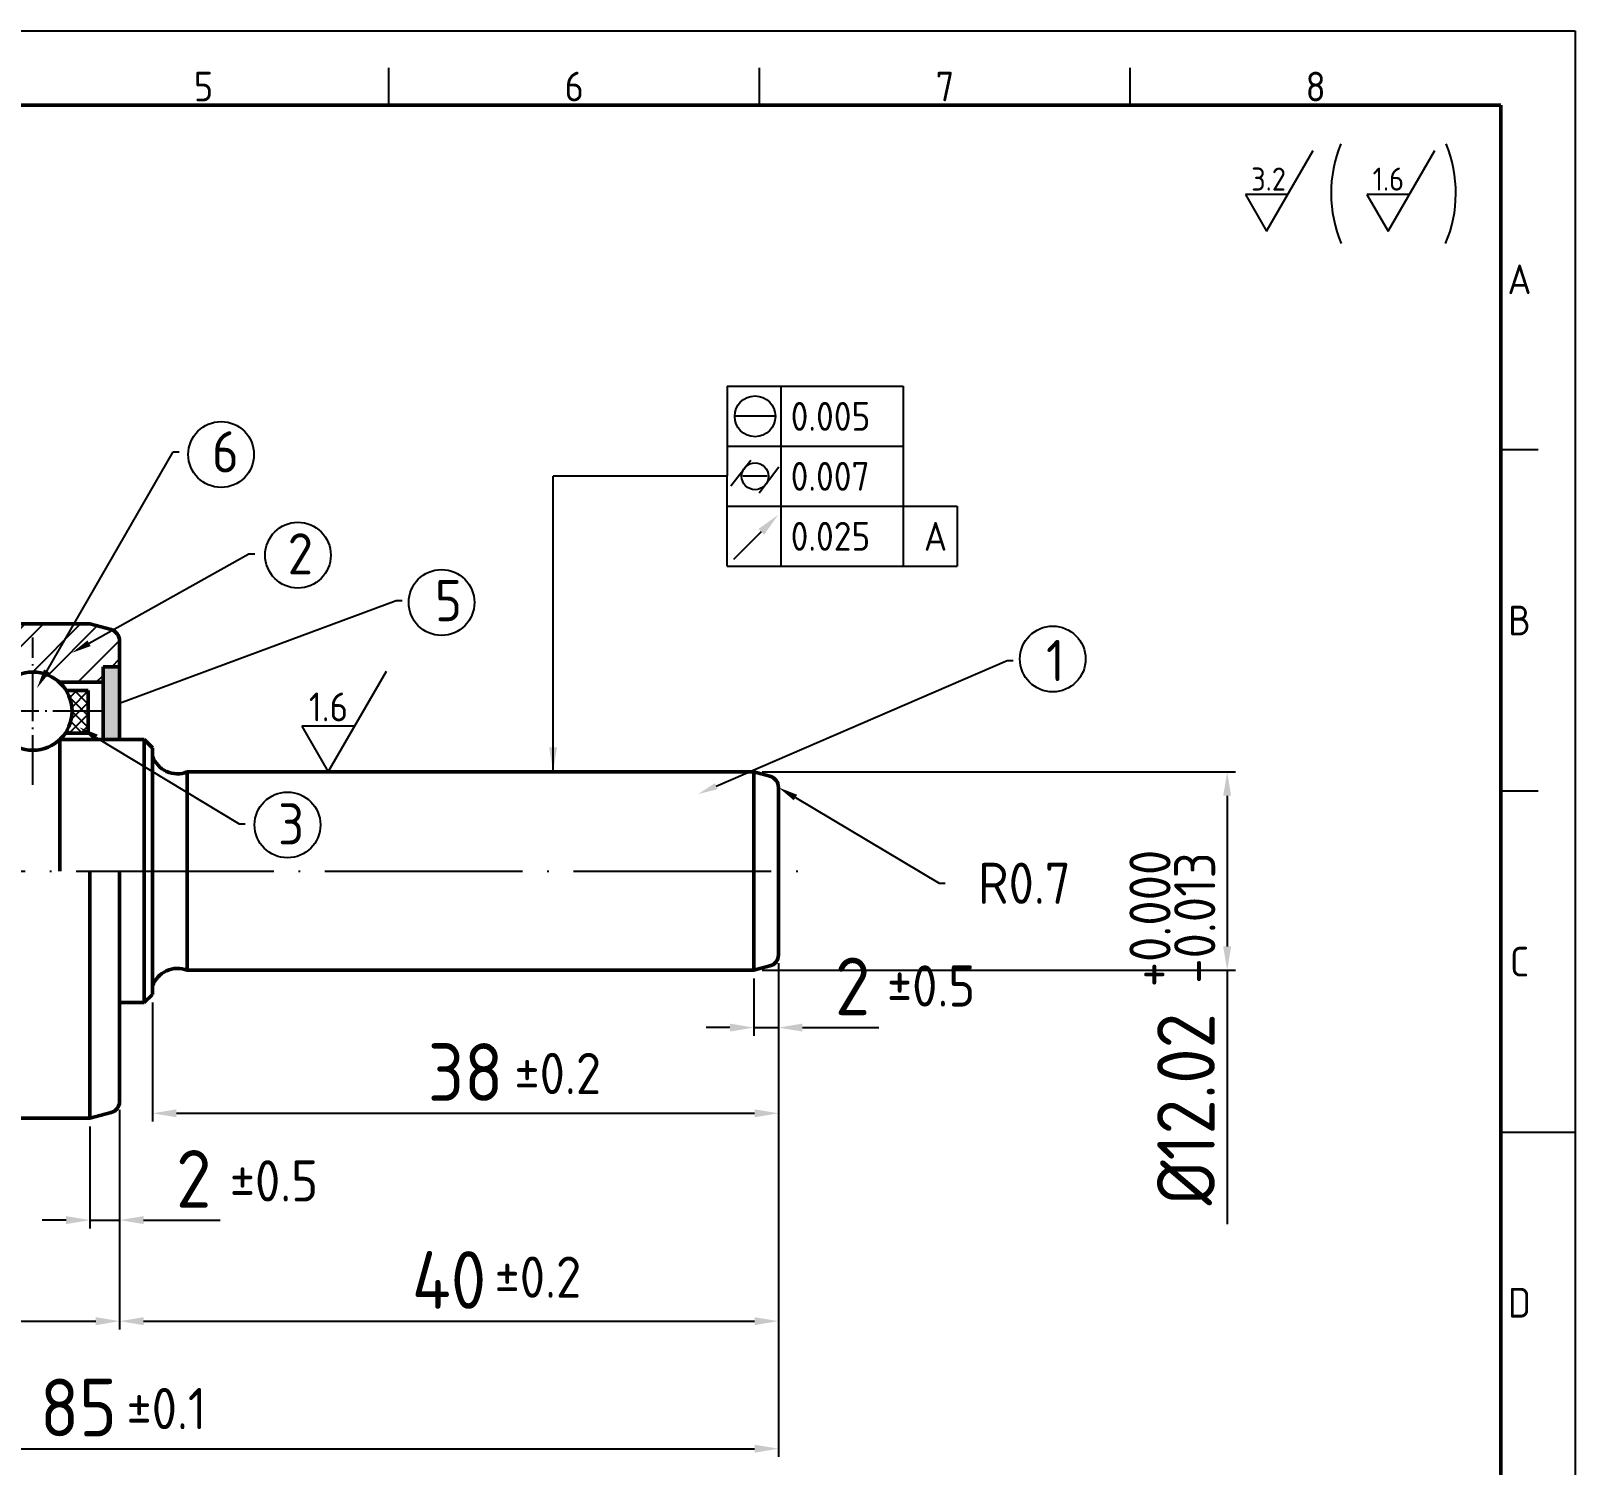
# Model space of a CAD drawing. Extents: x 8 to 197, y 6 to 139.
# Drawn here: x 103.7 to 197.4, y 52.3 to 139.3 of the extents above; entities that cross this region are included whole.
import ezdxf
from ezdxf import colors
from ezdxf.entities.mleader import LeaderData, LeaderLine
from ezdxf.enums import TextEntityAlignment as Align
from ezdxf.math import Vec2, Vec3

# ---------------------------------------------------------------- set-up
doc = ezdxf.new("R2010")
doc.units = 0
doc.header["$LTSCALE"] = 0.5
doc.linetypes.add('ACAD_ISO04W100', pattern=[30, 24, -3, 0, -3])
doc.layers.get('0').update_dxf_attribs({"linetype": 'CONTINUOUS'})
doc.layers.get('Defpoints').update_dxf_attribs({"linetype": 'CONTINUOUS'})
for name, color, linetype, lineweight in [('AM_0', 7, 'CONTINUOUS', 50), ('AM_5', 3, 'CONTINUOUS', 25), ('AM_7', 4, 'ACAD_ISO04W100', 25), ('AM_8', 1, 'CONTINUOUS', 25), ('AM_BOR', 7, 'CONTINUOUS', 50)]:
    doc.layers.add(name, color=color, linetype=linetype, lineweight=lineweight)
doc.styles.add('ACISOTS', font='isocp.shx', dxfattribs={"height": 1})
doc.styles.get("Standard").update_dxf_attribs({"font": 'ISOCP.SHX'})
doc.dimstyles.new('AM_ISO', dxfattribs={"dimtxt": 3.5, "dimasz": 2.5, "dimexe": 1, "dimexo": 1, "dimgap": 1.5, "dimtad": 1, "dimdsep": 46, "dimtxsty": 'Standard', "dimcen": 0, "dimclrd": 256, "dimclre": 256, "dimclrt": 2, "dimadec": 0, "dimazin": 2, "dimtp": 0.1, "dimtm": 0.1, "dimtfac": 0.71, "dimtdec": 3, "dimtmove": 0, "dimatfit": 3, "dimfxl": 1, "dimlwd": -1, "dimlwe": -1, "dimarcsym": 0})

# ---------------------------------------------------------------- blocks, each defined once
blk = doc.blocks.new('A3 ZTL')
for p, q in [((401.174168297453, 280.8219178082171), (19.56947162426601, 280.8219178082171)), ((401.174168297453, 9.784735812133079), (401.174168297453, 280.8219178082171))]:
    blk.add_line(p, q)
at = {"layer": 'AM_BOR', "color": 135, "lineweight": 25}
for p, q in [((0, 290.6066536203501), (410.9589041095861, 290.6066536203501)), ((410.9589041095861, 290.6066536203501), (410.9589041095861, 5.684341886080801e-14)), ((254.4031311154581, 280.8219178082171), (254.4031311154581, 285.7142857142836)), ((303.326810176123, 280.8219178082171), (303.326810176123, 285.7142857142836)), ((352.250489236788, 280.8219178082171), (352.250489236788, 285.7142857142836)), ((406.0665362035195, 235.3228962817988), (401.174168297453, 235.3228962817988)), ((406.0665362035195, 190.313111545987), (401.174168297453, 190.313111545987)), ((401.174168297453, 145.3033268101751), (410.9589041095861, 145.3033268101751))]:
    blk.add_line(p, q, dxfattribs=at)
at = {"layer": 'AM_BOR', "color": 135, "lineweight": 25, "style": 'ACISOTS'}
for s, p in [('5', (229.9412915851255, 283.2681017612505)), ('6', (278.8649706457905, 283.2681017612505)), ('7', (327.7886497064555, 283.2681017612505)), ('8', (376.7123287671206, 283.2681017612505)), ('A', (403.6203522504863, 257.8277886497048)), ('B', (403.6203522504863, 212.8180039138928)), ('C', (403.6203522504863, 167.808219178081)), ('D', (403.6203522504863, 122.7984344422692))]:
    blk.add_text(s, height=3.9138943248532, dxfattribs=at).set_placement(p, align=Align.MIDDLE)
blk = doc.blocks.new('*D31')
at = {"layer": 'AM_5', "transparency": 16777216}
for p, q in [((149.060590886391, 82.74152254201528), (149.060590886391, 52.76477455227206)), ((64.060590886391, 80.77546562620334), (64.060590886391, 52.76477455227206)), ((65.510590886391, 53.26477455227206), (147.610590886391, 53.26477455227206))]:
    blk.add_line(p, q, dxfattribs=at)
at = {"layer": 'AM_5', "lineweight": 25, "transparency": 16777216}
for points in [[(65.510590886391, 53.50644121893873), (65.510590886391, 53.02310788560539), (64.060590886391, 53.26477455227206)], [(147.610590886391, 53.50644121893873), (147.610590886391, 53.02310788560539), (149.060590886391, 53.26477455227206)]]:
    blk.add_solid(points, dxfattribs=at)
at = {"layer": 'Defpoints', "color": 0, "lineweight": 25, "transparency": 16777216}
for p in [(149.060590886391, 83.24152254201528), (64.060590886391, 81.27546562620334), (149.060590886391, 53.26477455227206)]:
    blk.add_point(p, dxfattribs=at)
at = {"layer": 'AM_5', "lineweight": 25, "transparency": 16777216, "insert": (106.560590886391, 55.76477455227206), "char_height": 3.5, "attachment_point": 5}
blk.add_mtext('85', dxfattribs=at)
blk = doc.blocks.new('*D33')
at = {"layer": 'AM_5', "transparency": 16777216}
for p, q in [((81.06059088639098, 73.84090729974463), (81.06059088639098, 60.50526844923911)), ((109.060590886391, 73.84090729974463), (109.060590886391, 60.50526844923911)), ((82.51059088639099, 61.00526844923911), (107.610590886391, 61.00526844923911))]:
    blk.add_line(p, q, dxfattribs=at)
at = {"layer": 'AM_5', "lineweight": 25, "transparency": 16777216}
for points in [[(82.51059088639099, 61.24693511590578), (82.51059088639099, 60.76360178257244), (81.06059088639098, 61.00526844923911)], [(107.610590886391, 61.24693511590578), (107.610590886391, 60.76360178257244), (109.060590886391, 61.00526844923911)]]:
    blk.add_solid(points, dxfattribs=at)
at = {"layer": 'Defpoints', "color": 0, "lineweight": 25, "transparency": 16777216}
for p in [(81.06059088639098, 74.34090729974463), (109.060590886391, 74.34090729974463), (109.060590886391, 61.00526844923911)]:
    blk.add_point(p, dxfattribs=at)
at = {"layer": 'AM_5', "lineweight": 25, "transparency": 16777216, "insert": (95.06059088639097, 63.50561293742809), "char_height": 3.5, "attachment_point": 5}
blk.add_mtext('28', dxfattribs=at)
blk = doc.blocks.new('*D34')
at = {"layer": 'AM_5', "transparency": 16777216}
for p, q in [((149.060590886391, 82.74152254201528), (149.060590886391, 60.50526844923911)), ((109.060590886391, 73.84090729974463), (109.060590886391, 60.50526844923911)), ((110.510590886391, 61.00526844923911), (147.610590886391, 61.00526844923911))]:
    blk.add_line(p, q, dxfattribs=at)
at = {"layer": 'AM_5', "lineweight": 25, "transparency": 16777216}
for points in [[(110.510590886391, 61.24693511590578), (110.510590886391, 60.76360178257244), (109.060590886391, 61.00526844923911)], [(147.610590886391, 61.24693511590578), (147.610590886391, 60.76360178257244), (149.060590886391, 61.00526844923911)]]:
    blk.add_solid(points, dxfattribs=at)
at = {"layer": 'Defpoints', "color": 0, "lineweight": 25, "transparency": 16777216}
for p in [(149.060590886391, 83.24152254201528), (109.060590886391, 74.34090729974463), (149.060590886391, 61.00526844923911)]:
    blk.add_point(p, dxfattribs=at)
at = {"layer": 'AM_5', "lineweight": 25, "transparency": 16777216, "insert": (129.060590886391, 63.50526844923911), "char_height": 3.5, "attachment_point": 5}
blk.add_mtext('40', dxfattribs=at)
blk = doc.blocks.new('*D35')
at = {"layer": 'AM_5', "transparency": 16777216}
for p, q in [((149.0605908863909, 82.74152254201528), (149.0605908863909, 73.1203006185603)), ((111.060590886391, 80.33646986178326), (111.060590886391, 73.1203006185603)), ((112.510590886391, 73.6203006185603), (147.6105908863909, 73.6203006185603))]:
    blk.add_line(p, q, dxfattribs=at)
at = {"layer": 'AM_5', "lineweight": 25, "transparency": 16777216}
for points in [[(112.510590886391, 73.86196728522695), (112.510590886391, 73.37863395189363), (111.060590886391, 73.6203006185603)], [(147.6105908863909, 73.86196728522695), (147.6105908863909, 73.37863395189363), (149.0605908863909, 73.6203006185603)]]:
    blk.add_solid(points, dxfattribs=at)
at = {"layer": 'Defpoints', "color": 0, "lineweight": 25, "transparency": 16777216}
for p in [(149.0605908863909, 83.24152254201528), (111.060590886391, 80.83646986178326), (149.0605908863909, 73.6203006185603)]:
    blk.add_point(p, dxfattribs=at)
at = {"layer": 'AM_5', "lineweight": 25, "transparency": 16777216, "insert": (130.0605908863909, 76.1203006185603), "char_height": 3.5, "attachment_point": 5}
blk.add_mtext('38', dxfattribs=at)
blk = doc.blocks.new('*D38')
at = {"layer": 'AM_5', "transparency": 16777216}
for p, q in [((109.060590886391, 73.84090729974463), (109.060590886391, 66.63924463909069)), ((107.260590886391, 72.82146986178329), (107.260590886391, 66.63924463909069)), ((105.810590886391, 67.13924463909069), (104.360590886391, 67.13924463909069)), ((107.260590886391, 67.13924463909069), (109.060590886391, 67.13924463909069)), ((110.510590886391, 67.13924463909069), (115.1596755320603, 67.13924463909069))]:
    blk.add_line(p, q, dxfattribs=at)
at = {"layer": 'AM_5', "lineweight": 25, "transparency": 16777216}
for points in [[(105.810590886391, 67.38091130575735), (105.810590886391, 66.89757797242403), (107.260590886391, 67.13924463909069)], [(110.510590886391, 67.38091130575735), (110.510590886391, 66.89757797242403), (109.060590886391, 67.13924463909069)]]:
    blk.add_solid(points, dxfattribs=at)
at = {"layer": 'Defpoints', "color": 0, "lineweight": 25, "transparency": 16777216}
for p in [(109.060590886391, 74.34090729974463), (107.260590886391, 73.32146986178329), (109.060590886391, 67.13924463909069)]:
    blk.add_point(p, dxfattribs=at)
at = {"layer": 'AM_5', "lineweight": 25, "transparency": 16777216, "insert": (113.5601332092257, 69.63958912727966), "char_height": 3.5, "attachment_point": 5}
blk.add_mtext('2', dxfattribs=at)
blk = doc.blocks.new('*D39')
at = {"layer": 'AM_5', "transparency": 16777216}
for p, q in [((149.060590886391, 82.74152254201528), (149.060590886391, 78.32300934456833)), ((147.560590886391, 81.80246986178328), (147.560590886391, 78.32300934456833)), ((146.110590886391, 78.82300934456833), (144.660590886391, 78.82300934456833)), ((147.560590886391, 78.82300934456833), (149.060590886391, 78.82300934456833)), ((150.510590886391, 78.82300934456833), (155.1596755320603, 78.82300934456833))]:
    blk.add_line(p, q, dxfattribs=at)
at = {"layer": 'AM_5', "lineweight": 25, "transparency": 16777216}
for points in [[(146.110590886391, 79.064676011235), (146.110590886391, 78.58134267790167), (147.560590886391, 78.82300934456833)], [(150.510590886391, 79.064676011235), (150.510590886391, 78.58134267790167), (149.060590886391, 78.82300934456833)]]:
    blk.add_solid(points, dxfattribs=at)
at = {"layer": 'Defpoints', "color": 0, "lineweight": 25, "transparency": 16777216}
for p in [(149.060590886391, 83.24152254201528), (147.560590886391, 82.30246986178328), (149.060590886391, 78.82300934456833)]:
    blk.add_point(p, dxfattribs=at)
at = {"layer": 'AM_5', "lineweight": 25, "transparency": 16777216, "insert": (153.5601332092256, 81.3233538327573), "char_height": 3.5, "attachment_point": 5}
blk.add_mtext('2', dxfattribs=at)
blk = doc.blocks.new('*D40')
at = {"layer": 'AM_5', "transparency": 16777216}
for p, q in [((148.0605908863909, 94.3404698617833), (176.8019314499464, 94.34046986178329)), ((176.3019314499464, 92.89046986178329), (176.3019314499464, 83.75246986178327)), ((148.060590886391, 82.30246986178328), (176.8019314499464, 82.30246986178327)), ((176.3019314499464, 82.30246986178327), (176.3019314499464, 66.89226316886987))]:
    blk.add_line(p, q, dxfattribs=at)
at = {"layer": 'AM_5', "lineweight": 25, "transparency": 16777216}
for points in [[(176.0602647832797, 92.89046986178329), (176.5435981166131, 92.89046986178329), (176.3019314499464, 94.34046986178329)], [(176.0602647832797, 83.75246986178327), (176.5435981166131, 83.75246986178327), (176.3019314499464, 82.30246986178327)]]:
    blk.add_solid(points, dxfattribs=at)
at = {"layer": 'Defpoints', "color": 0, "lineweight": 25, "transparency": 16777216}
for p in [(147.5605908863909, 94.3404698617833), (147.560590886391, 82.30246986178328), (176.3019314499464, 82.30246986178327)]:
    blk.add_point(p, dxfattribs=at)
at = {"layer": 'AM_5', "lineweight": 25, "transparency": 16777216, "insert": (173.8015869617574, 73.8723665153266), "char_height": 3.5, "attachment_point": 5, "rotation": 90}
blk.add_mtext('%%C12.02', dxfattribs=at)

msp = doc.modelspace()

# ---------------------------------------------------------------- hatches: boundary and pattern name
at = {"layer": 'AM_5', "lineweight": 25}
h = msp.add_hatch(dxfattribs=at)
h.set_pattern_fill('ANSI32', color=1, scale=0.5)
h.set_pattern_definition([(45, (-2.577691839515523, 4.839338056324607), (-3.367596045400933, 3.367596045400933), []), (45, (-0.3326268395155232, 4.839338056324607), (-3.367596045400933, 3.367596045400933), [])])
edge = h.paths.add_edge_path()
edge.add_ellipse((43.37688675091147, 35.22673139486994), major_axis=(0.371848654216933, -15.7918516228643), ratio=0.6657708884346683, start_angle=85.11139679572159, end_angle=104.5706002947573)
edge.add_line((53.45895549917267, 39.43913517761459), (37.65048701737943, 39.43913517761459))
edge.add_line((37.65048701737943, 39.43913517761459), (35.72872702002167, 38.92420113827612))
edge.add_arc((36.00048701737933, 37.9099790206726), 1.049999999999997, 105.0000000000005, 180)
edge.add_line((34.95048701737933, 37.9099790206726), (34.95048701737932, 35.54710113576913))
edge.add_line((34.95048701737932, 35.54710113576913), (36.45048701737926, 35.54710113576913))
edge.add_line((36.45048701737926, 35.54710113576913), (36.45048701737926, 34.12763517761465))
edge.add_line((36.45048701737926, 34.12763517761465), (40.43747945847406, 34.12763517761465))
edge.add_arc((42.84596056697376, 31.50263517761464), 3.5625, 47.4631016370148, 132.5368983629859, ccw=False)
edge.add_line((45.25444167547342, 34.12763517761468), (53.88408407358771, 34.12763517761465))
h.paths.add_polyline_path([(37.84492553709759, 52.73079579571095), (47.6549255370976, 52.73079579571095), (47.6549255370976, 55.75861325501614), (37.84492553709759, 55.75861325501614)], flags=9)
h.paths.add_polyline_path([(29.64637541793525, 98.04106413698617), (29.64637541793525, 107.6446175275794), (26.04183777537347, 107.6446175275794), (26.04183777537347, 98.04106413698617)], flags=9)
h.paths.add_polyline_path([(26.82761061635298, 97.82478944522654), (26.82761061635298, 107.8267579491636), (23.32564211241598, 107.8267579491636), (23.32564211241598, 97.82478944522654)], flags=9)
h.paths.add_polyline_path([(43.63386004302549, 100.4458933474098), (43.63386004302549, 110.0494467380031), (40.02932240046371, 110.0494467380031), (40.02932240046371, 100.4458933474098)], flags=9)
h.paths.add_polyline_path([(40.81509524144323, 100.2296186556502), (40.81509524144323, 110.2315871595872), (37.31312673750622, 110.2315871595872), (37.31312673750622, 100.2296186556502)], flags=9)
h.paths.add_polyline_path([(173.6074170113388, 85.70553369270641), (173.6074170113388, 95.30908708329969), (170.0028793687771, 95.30908708329969), (170.0028793687771, 85.70553369270641)], flags=9)
h.paths.add_polyline_path([(170.7886522097566, 85.48925900094679), (170.7886522097566, 95.4912275048838), (167.2866837058196, 95.4912275048838), (167.2866837058196, 85.48925900094679)], flags=9)
h.paths.add_polyline_path([(58.2417126130141, 78.12809600883658), (64.84526600360738, 78.12809600883658), (64.84526600360738, 81.73263365139836), (58.2417126130141, 81.73263365139836)], flags=9)
h.paths.add_polyline_path([(86.82355925971922, 72.50686785667119), (93.4271126503125, 72.50686785667119), (93.4271126503125, 76.11140549923297), (86.82355925971922, 76.11140549923297)], flags=9)
h.paths.add_polyline_path([(112.545155542403, 72.50686785667119), (119.1487089329963, 72.50686785667119), (119.1487089329963, 76.11140549923297), (112.545155542403, 76.11140549923297)], flags=9)
h.paths.add_polyline_path([(152.4428585132653, 84.33667948070519), (159.0464119038585, 84.33667948070519), (159.0464119038585, 87.94121712326697), (152.4428585132653, 87.94121712326697)], flags=9)
h.paths.add_polyline_path([(129.826998089161, 79.12770089904065), (136.4771457269562, 79.12770089904065), (136.4771457269562, 82.7541772769934), (129.826998089161, 82.7541772769934)], flags=9)
h.paths.add_polyline_path([(128.6211526856822, 66.76706251657284), (135.2713003234775, 66.76706251657284), (135.2713003234775, 70.39353889452559), (128.6211526856822, 70.39353889452559)], flags=9)
h.paths.add_polyline_path([(106.275643263942, 58.78855945712237), (112.275643263942, 58.78855945712237), (112.275643263942, 62.29052796105938), (106.275643263942, 62.29052796105938)], flags=9)
h.paths.add_polyline_path([(70.93578474220416, 103.8665216491802), (73.9975957658262, 103.8665216491802), (73.9975957658262, 106.3950649562668), (70.93578474220416, 106.3950649562668)], flags=9)
h.paths.add_polyline_path([(82.38322962397308, 110.8815216491802), (85.44504064759512, 110.8815216491802), (85.44504064759512, 113.4100649562668), (82.38322962397308, 113.4100649562668)], flags=9)
h.paths.add_polyline_path([(117.5349039053578, 101.9005216491802), (120.5967149289799, 101.9005216491802), (120.5967149289799, 104.4290649562668), (117.5349039053578, 104.4290649562668)], flags=9)
h.paths.add_polyline_path([(94.35575606306043, 66.01057768216181), (101.0059037008557, 66.01057768216181), (101.0059037008557, 69.63705406011456), (94.35575606306043, 69.63705406011456)], flags=9)
h.paths.add_polyline_path([(94.1394813713008, 68.72726547110355), (100.6414498752378, 68.72726547110355), (100.6414498752378, 72.22923397504056), (94.1394813713008, 72.22923397504056)], flags=9)
h.paths.add_polyline_path([(174.828616008207, 134.1236267961456), (177.5726986853723, 134.1236267961456), (177.5726986853723, 136.211892285429), (174.828616008207, 136.211892285429)], flags=9)
h.paths.add_polyline_path([(182.2049338732928, 134.181892285429), (184.6543826921904, 134.181892285429), (184.6543826921904, 136.2047269310983), (182.2049338732928, 136.2047269310983)], flags=9)
h.paths.add_polyline_path([(154.8737741143653, 112.2547445255954), (156.7987741143653, 112.2547445255954), (156.7987741143653, 114.7047445255954), (154.8737741143653, 114.7047445255954)], flags=9)
h.paths.add_polyline_path([(146.7847498068224, 112.1819126639911), (152.6336151329936, 112.1819126639911), (152.6336151329936, 114.7922445255954), (146.7847498068224, 114.7922445255954)], flags=9)
h.paths.add_polyline_path([(146.7847498068224, 119.4622571521801), (152.6336151329936, 119.4622571521801), (152.6336151329936, 121.9854335019734), (146.7847498068224, 121.9854335019734)], flags=9)
h.paths.add_polyline_path([(146.7847498068224, 115.8940555492175), (152.5611277595783, 115.8940555492175), (152.5611277595783, 118.3454335019734), (146.7847498068224, 118.3454335019734)], flags=9)
h.paths.add_polyline_path([(98.11600892282465, 112.6076496042652), (100.0410089228246, 112.6076496042652), (100.0410089228246, 115.0576496042652), (98.11600892282465, 115.0576496042652)], flags=9)
h.paths.add_polyline_path([(41.76930088770851, 114.0941887019783), (43.69430088770851, 114.0941887019783), (43.69430088770851, 116.5441887019783), (41.76930088770851, 116.5441887019783)], flags=9)
h.paths.add_polyline_path([(33.68027658016561, 114.021356840374), (39.52914190633681, 114.021356840374), (39.52914190633681, 116.6316887019783), (33.68027658016561, 116.6316887019783)], flags=9)
h.paths.add_polyline_path([(33.68027658016561, 121.3017013285631), (39.52914190633681, 121.3017013285631), (39.52914190633681, 123.8248776783563), (33.68027658016561, 123.8248776783563)], flags=9)
h.paths.add_polyline_path([(33.68027658016561, 117.7334997256004), (39.45665453292152, 117.7334997256004), (39.45665453292152, 120.1848776783563), (33.68027658016561, 120.1848776783563)], flags=9)
h.paths.add_polyline_path([(65.98291370289812, 129.946261123686), (71.41066960840993, 129.946261123686), (71.41066960840993, 132.397639076442), (65.98291370289812, 132.397639076442)], flags=9)
h.paths.add_polyline_path([(65.98291370289812, 126.306261123686), (71.41066960840993, 126.306261123686), (71.41066960840993, 128.7576390764419), (65.98291370289812, 128.7576390764419)], flags=9)
h.paths.add_polyline_path([(154.8618813009001, 51.59708726638925), (188.362350420246, 51.59708726638925), (188.362350420246, 54.3668946244267), (154.8618813009001, 54.3668946244267)], flags=9)
h = msp.add_hatch(dxfattribs=at)
h.set_pattern_fill('ANSI32', color=1, scale=0.25)
h.set_pattern_definition([(45, (0, 0), (-1.683798022700466, 1.683798022700467), []), (45, (1.1225325, 0), (-1.683798022700466, 1.683798022700467), [])])
h.paths.add_polyline_path([(109.060590886391, 102.3020324238219, 0.3394542588633702), (108.5417642179628, 102.9781805022243), (107.260590886391, 103.3214698617833), (104.0536139358205, 103.3214698617833), (82.86059088639107, 103.3214698617833), (81.57941755481922, 102.9781805022243, 0.3394542588633725), (81.06059088639098, 102.3020324238219), (81.06059088639098, 100.726780500553), (82.060590886391, 100.726780500553), (82.060590886391, 99.78046986178332), (84.71858584712083, 99.78046986178332, -0.3892494720807538), (87.92989399178707, 99.78046986178333), (94.14027881206084, 99.78046986178332), (102.1912877809949, 99.78046986178332, -0.3892494720807538), (105.4025959256611, 99.78046986178333), (108.060590886391, 99.78046986178332), (108.060590886391, 100.7267805005529), (109.060590886391, 100.7267805005529)])
at = {"layer": 'AM_8'}
msp.add_hatch(color=256, dxfattribs=at).paths.add_polyline_path([(108.060590886391, 100.7267805005529), (108.060590886391, 96.30646986178327), (109.060590886391, 96.30646986178326), (109.060590886391, 100.7267805005529)])
h = msp.add_hatch(dxfattribs=at)
h.set_pattern_fill('_U', color=256, scale=0.5, angle=45, style=0, double=1, pattern_type=0)
h.set_pattern_definition([(45, (-1.084818340941439, -0.4936578868655488), (-0.3535533905932737, 0.3535533905932738), []), (135, (-1.084818340941439, -0.4936578868655488), (-0.3535533905932738, -0.3535533905932737), [])])
edge = h.paths.add_edge_path()
edge.add_line((107.1546680168893, 96.69878927479618), (107.1546680168893, 99.27734747793885))
edge.add_line((107.1546680168893, 99.27734747793885), (105.8447936445097, 99.27734747793885))
edge.add_arc((103.3277230279152, 98.0304698617833), 2.808976375584742, -28.299490524399005, 26.352368009985184, ccw=False)
edge.add_line((105.800974954597, 96.69878927479618), (107.1546680168894, 96.69878927479618))

# ---------------------------------------------------------------- linework, layer by layer
at = {"layer": 'AM_0'}
for p, q in [((82.86059088639101, 103.3214698617833), (104.0536139358205, 103.3214698617833)), ((104.0536139358205, 103.3214698617833), (107.260590886391, 103.3214698617833)), ((107.2605908863909, 103.3214698617833), (108.5417642179627, 102.9781805022243)), ((109.060590886391, 102.3020324238219), (109.060590886391, 96.30646986178327)), ((109.060590886391, 100.7267805005529), (108.060590886391, 100.7267805005529)), ((108.060590886391, 100.7267805005529), (108.060590886391, 96.30646986178327)), ((105.4025959256611, 99.78046986178333), (108.060590886391, 99.78046986178332)), ((105.8447936445098, 99.27734747793885), (107.1546680168893, 99.27734747793885)), ((107.1546680168893, 99.27734747793885), (107.1546680168893, 96.69878927479618)), ((107.1546680168893, 96.69878927479618), (105.800974954597, 96.69878927479618)), ((105.4304806499289, 96.30646986178331), (110.560590886391, 96.30646986178326)), ((105.4304806499289, 96.30646986178331), (105.4304806499289, 88.32146986178331)), ((110.560590886391, 96.30646986178327), (111.060590886391, 95.80646986178327)), ((110.560590886391, 96.30646986178327), (110.560590886391, 80.33646986178329)), ((111.060590886391, 80.83646986178326), (111.060590886391, 95.80646986178327)), ((113.160590886391, 94.34046986178332), (147.560590886391, 94.34046986178328)), ((113.1605908863911, 94.34046986178332), (113.160590886391, 82.3024698617833)), ((147.5605908863909, 94.34046986178329), (147.560590886391, 82.30246986178328)), ((147.560590886391, 94.34046986178328), (148.5417642179627, 94.07756525995364)), ((149.060590886391, 93.4014171815513), (149.060590886391, 83.24152254201528)), ((107.260590886391, 88.32146986178329), (107.260590886391, 73.32146986178329)), ((109.060590886391, 88.32146986178329), (109.060590886391, 74.34090729974463)), ((147.560590886391, 82.30246986178328), (148.5417642179627, 82.56537446361293)), ((147.560590886391, 82.30246986178328), (113.160590886391, 82.30246986178328)), ((110.5605908863911, 80.33646986178329), (111.060590886391, 80.83646986178326)), ((110.560590886391, 80.33646986178329), (109.060590886391, 80.33646986178329)), ((104.0536139358205, 73.32146986178331), (82.86059088639101, 73.32146986178331)), ((107.260590886391, 73.32146986178329), (104.0536139358205, 73.32146986178331)), ((107.2605908863909, 73.32146986178329), (108.5417642179627, 73.66475922134228))]:
    msp.add_line(p, q, dxfattribs=at)
msp.add_circle((103.796941853328, 98.0304698617833), 2.375, dxfattribs=at)
for centre, radius, start, end in [((108.360590886391, 102.3020324238219), 0.7, 0, 74.99999999999879), ((112.5727300953135, 95.83707017457951), 1.607915671280034, 199.8753634360188, 291.4447735483344), ((148.360590886391, 93.4014171815513), 0.7, 0, 74.99999999999879), ((148.3605908863909, 83.24152254201528), 0.7, 285.0000000000012, 0), ((112.5727300953135, 80.8058695489871), 1.607915671280018, 68.55522645166565, 160.1246365639836), ((108.360590886391, 74.34090729974463), 0.7, 285.0000000000012, 0)]:
    msp.add_arc(centre, radius, start, end, dxfattribs=at)
at = {"layer": 'AM_5', "lineweight": 25}
for p, q in [((178.6960433860444, 127.1659832442466), (181.5239511925567, 132.0640632442466)), ((186.0723612511302, 127.1659832442466), (188.9002690576425, 132.0640632442466)), ((179.9814560253682, 129.3923832442466), (177.4106307467206, 129.3923832442466)), ((177.4106307467206, 129.3923832442466), (178.6960433860444, 127.1659832442466)), ((187.357773890454, 129.3923832442466), (184.7869486118065, 129.3923832442466)), ((184.7869486118065, 129.3923832442466), (186.0723612511302, 127.1659832442466)), ((145.9374180873714, 117.743851282111), (145.9260609977008, 106.8238512821109)), ((145.9374180873714, 117.743851282111), (156.6208180873714, 117.743851282111)), ((149.2220086075023, 106.8238512821109), (149.2220086075023, 117.743851282111)), ((156.6208180873714, 117.743851282111), (156.6208180873714, 114.1038512821109)), ((148.8733167836181, 115.9236431650993), (146.400917768173, 115.9236431650993)), ((145.9374180873714, 114.1038512821109), (156.6208180873714, 114.1038512821109)), ((156.6208180873714, 114.1038512821109), (156.6208180873714, 106.8238512821109)), ((146.1761627410811, 111.6999105369681), (147.3842224461815, 113.2721979102534)), ((147.8898081825395, 111.2817553342801), (149.0804084931403, 112.8673046825115)), ((145.9317395425361, 112.2838512821109), (135.3788204894987, 112.2838512821109)), ((148.3715111441188, 112.2836431650992), (146.8907663597701, 112.2836431650992)), ((145.9374180873714, 110.4638512821109), (159.9025404132491, 110.4638512821109)), ((159.9025404132491, 110.4638512821109), (159.9025404132491, 106.8238512821109)), ((145.9374180873714, 106.8238512821109), (159.9025404132491, 106.8238512821109)), ((121.7247651677758, 94.34046986178333), (125.2596499259162, 100.4630698617833)), ((123.3315309669305, 97.1234698617833), (120.1179993686211, 97.1234698617833)), ((120.1179993686211, 97.1234698617833), (121.7247651677758, 94.34046986178332))]:
    msp.add_line(p, q, dxfattribs=at)
at = {"layer": 'AM_5'}
for p, q in [((135.3788204894987, 94.34046986178332), (135.3788204894987, 112.2838512821109)), ((148.0181988435953, 108.9159891280054), (146.3298545025295, 107.2276447869396))]:
    msp.add_line(p, q, dxfattribs=at)
at = {"layer": 'AM_5', "lineweight": 25}
for centre, radius in [((147.6371172758955, 115.9236431650993), 1.23619950772254), ((115.222202661426, 113.6055442632418), 1.995398731426474), ((147.6371172758955, 112.2836431650992), 0.8117731456116188), ((119.8875001118241, 107.4962100894501), 1.995398731426474), ((128.6064482806231, 104.6219925341896), 1.995398731426474), ((165.7104347924457, 101.1965261305949), 1.995398731426474), ((119.2525919188077, 91.12205679202418), 1.995398731426474)]:
    msp.add_circle(centre, radius, dxfattribs=at)
for centre, start, end in [((190.4578275524148, 129.4646479267778), 157.6018686384349, 202.9314501873766), ((182.3344360970326, 129.4646479267778), 337.0685498126237, 22.39813136156498)]:
    msp.add_arc(centre, 7.849335159521944, start, end, dxfattribs=at)
for points in [[(147.8473147048086, 109.0868732667921), (148.189082982382, 108.7451049892186), (149.0435036763158, 109.9412939607259)], [(135.137153822832, 95.8302806393271), (135.6204871561654, 95.8302806393271), (135.3788204894987, 94.3802806393271)]]:
    msp.add_solid(points, dxfattribs=at)
at = {"layer": 'AM_7', "ltscale": 0.25}
for p, q in [((103.796941853328, 93.56522161495525), (103.796941853328, 102.4957181086114)), ((108.0143780661422, 98.0304698617833), (99.12957311062019, 98.0304698617833))]:
    msp.add_line(p, q, dxfattribs=at)
at = {"layer": 'AM_7'}
msp.add_line((61.12600963883091, 88.32146986178329), (151.0673718818894, 88.32146986178329), dxfattribs=at)

# ---------------------------------------------------------------- block references
at = {"layer": 'AM_0', "lineweight": 0, "xscale": 0.46, "yscale": 0.46, "zscale": 0.46}
msp.add_blockref('A3 ZTL', (8.38437222223751, 5.637839441518153), dxfattribs=at)

# ---------------------------------------------------------------- texts
at = {"layer": 'AM_5', "attachment_point": 1}
for s, insert, char_height in [('3.2', (177.7563078477225, 131.0225542291044), 1.4), ('1.6', (185.1326257128083, 131.0225542291044), 1.4), ('0.005', (149.7999416463379, 116.7954064692708), 1.75), ('0.007', (149.7999416463379, 113.1554064692708), 1.75), ('0.025', (149.7999416463379, 109.5154064692708), 1.75), ('A', (157.8889659538808, 109.5154064692708), 1.75), ('1.6', (120.5500957448733, 99.16118359285558), 1.75), ('%%P0.5', (155.6455503527808, 82.60089481497386), 2.5), ('%%P0.2', (133.0296899286765, 77.2898392206688), 2.5), ('%%P0.5', (115.7478473819185, 70.77108319093986), 2.5), ('%%P0.2', (131.8238445251977, 64.92920083820098), 2.5), ('%%P0.1', (109.4783351034575, 56.95020565276627), 2.5)]:
    msp.add_mtext_dynamic_manual_height_columns(s, width=5.488309595672263, gutter_width=10, heights=[0], dxfattribs=dict(at, insert=insert, char_height=char_height))
at = {"layer": 'AM_5', "char_height": 2.5, "attachment_point": 1, "rotation": 90}
for s, insert in [('+0.000', (170.3653597973036, 81.27492094462218)), ('-0.013', (173.0815554602611, 81.4911956363818))]:
    msp.add_mtext_dynamic_manual_height_columns(s, width=5.488309595672263, gutter_width=10, heights=[0], dxfattribs=dict(at, insert=insert))

# ---------------------------------------------------------------- dimensions: what is measured, and where the dimension line sits
at = {"layer": 'AM_5', "lineweight": 25}
dim = msp.add_linear_dim(base=(176.3019314499464, 82.30246986178327), p1=(147.5605908863909, 94.3404698617833), p2=(147.560590886391, 82.30246986178328), angle=90, text='%%C12.02', dimstyle='AM_ISO', override={"dimscale": 0.5, "dimtxt": 7, "dimasz": 2.9, "dimdec": 0, "dimlfac": 0.4, "dimclrt": 256, "dimadec": 2, "dimtp": 0, "dimtm": 0.3, "dimtdec": 0}, dxfattribs=at)
dim.commit()
dim.dimension.update_dxf_attribs({"geometry": '*D40', "text_midpoint": (173.8015869617574, 73.8723665153266)})
for base, p1, p2, text, picture, middle in [((149.060590886391, 78.82300934456833), (147.560590886391, 82.30246986178328), (149.060590886391, 83.24152254201528), '2', '*D39', (153.5601332092256, 81.3233538327573)), ((149.060590886391, 53.26477455227206), (64.060590886391, 81.27546562620334), (149.060590886391, 83.24152254201528), '85', '*D31', (106.560590886391, 55.76477455227206)), ((149.060590886391, 61.00526844923911), (109.060590886391, 74.34090729974463), (149.060590886391, 83.24152254201528), '40', '*D34', (129.060590886391, 63.50526844923911)), ((149.0605908863909, 73.6203006185603), (111.060590886391, 80.83646986178326), (149.0605908863909, 83.24152254201528), '38', '*D35', (130.0605908863909, 76.1203006185603)), ((109.060590886391, 61.00526844923911), (81.06059088639098, 74.34090729974463), (109.060590886391, 74.34090729974463), '28', '*D33', (95.06059088639097, 63.50561293742809)), ((109.060590886391, 67.13924463909069), (107.260590886391, 73.32146986178329), (109.060590886391, 74.34090729974463), '2', '*D38', (113.5601332092257, 69.63958912727966))]:
    dim = msp.add_linear_dim(base=base, p1=p1, p2=p2, text=text, dimstyle='AM_ISO', override={"dimscale": 0.5, "dimtxt": 7, "dimasz": 2.9, "dimdec": 0, "dimlfac": 0.4, "dimclrt": 256, "dimadec": 2, "dimtp": 0, "dimtm": 0.3, "dimtdec": 0}, dxfattribs=at)
    dim.commit()
    dim.dimension.update_dxf_attribs({"geometry": picture, "text_midpoint": middle})

# ---------------------------------------------------------------- leaders
ml = msp.add_multileader_mtext('Standard', dxfattribs=at)
ml.set_content('6', color=256)
ml.set_leader_properties()
ml.build(insert=Vec2(0, 0))
ml.multileader.update_dxf_attribs({"text_right_attachment_type": 6, "dogleg_length": 0.36, "arrow_head_size": 1.2})
ctx = ml.context
ctx.base_point, ctx.char_height, ctx.arrow_head_size, ctx.plane_origin = Vec3(112.6698845221267, 113.7678782984258), 2.5, 1.2, Vec3(104.0418802527587, 99.42424586745574)
ctx.right_attachment = 6
notes = []
notes.append((ctx, [(0, (1, 1, 0), (112.3098845221267, 113.7678782984258), (1, 0), 0.36, [(0, [(104.0418802527587, 99.42424586745574)], 0, [])])]))
ctx.mtext.insert, ctx.mtext.flow_direction = Vec3(114.6698845221267, 115.0178782984258), 5
ml = msp.add_multileader_mtext('Standard', dxfattribs=at)
ml.set_content('2', color=256)
ml.set_leader_properties()
ml.build(insert=Vec2(0, 0))
ml.multileader.update_dxf_attribs({"text_right_attachment_type": 6, "dogleg_length": 0.36, "arrow_head_size": 1.2})
ctx = ml.context
ctx.base_point, ctx.char_height, ctx.arrow_head_size, ctx.plane_origin = Vec3(117.2652266582065, 107.5785026873289), 2.5, 1.2, Vec3(106.1591297340477, 101.5654697588261)
ctx.right_attachment = 6
notes.append((ctx, [(0, (1, 1, 0), (116.9052266582065, 107.5785026873289), (1, 0), 0.36, [(0, [(106.1591297340477, 101.5654697588261)], 0, [])])]))
ctx.mtext.insert, ctx.mtext.flow_direction = Vec3(119.2652266582065, 108.8285026873289), 5
ml = msp.add_multileader_mtext('Standard', dxfattribs=at)
ml.set_content('5', color=256)
ml.set_leader_properties()
ml.build(insert=Vec2(0, 0))
ml.multileader.update_dxf_attribs({"text_right_attachment_type": 6, "dogleg_length": 0.36, "arrow_head_size": 1.2})
ctx = ml.context
ctx.base_point, ctx.char_height, ctx.arrow_head_size, ctx.plane_origin = Vec3(126.2095530976782, 104.7397332629659), 2.5, 1.2, Vec3(107.9275909291352, 98.09310599059836)
ctx.right_attachment = 6
notes.append((ctx, [(0, (1, 1, 0), (125.8495530976782, 104.7397332629659), (1, 0), 0.36, [(0, [(107.9275909291352, 98.09310599059836)], 0, [])])]))
ctx.mtext.insert, ctx.mtext.flow_direction = Vec3(128.2095530976782, 105.9897332629659), 5
ml = msp.add_multileader_mtext('Standard', dxfattribs=at)
ml.set_content('1', color=256)
ml.set_leader_properties()
ml.build(insert=Vec2(0, 0))
ml.multileader.update_dxf_attribs({"text_right_attachment_type": 6, "dogleg_length": 0.36, "arrow_head_size": 1.2})
ctx = ml.context
ctx.base_point, ctx.char_height, ctx.arrow_head_size, ctx.plane_origin = Vec3(163.3092975836228, 101.1025228413502), 2.5, 1.2, Vec3(144.1731492862202, 92.99343610093086)
ctx.right_attachment = 6
notes.append((ctx, [(0, (1, 1, 0), (162.9492975836228, 101.1025228413502), (1, 0), 0.36, [(0, [(144.1731492862202, 92.99343610093086)], 0, [])])]))
ctx.mtext.insert, ctx.mtext.flow_direction = Vec3(165.3092975836228, 102.3525228413502), 5
ml = msp.add_multileader_mtext('Standard', dxfattribs=at)
ml.set_content('3', color=256)
ml.set_leader_properties()
ml.build(insert=Vec2(0, 0))
ml.multileader.update_dxf_attribs({"text_right_attachment_type": 6, "dogleg_length": 0.36, "arrow_head_size": 1.2})
ctx = ml.context
ctx.base_point, ctx.char_height, ctx.arrow_head_size, ctx.plane_origin = Vec3(116.6836664288459, 91.18540427325314), 2.5, 1.2, Vec3(106.6023906368296, 97.05756562429059)
ctx.right_attachment = 6
notes.append((ctx, [(0, (1, 1, 0), (116.3236664288459, 91.18540427325314), (1, 0), 0.36, [(0, [(106.6023906368296, 97.05756562429059)], 0, [])])]))
ctx.mtext.insert, ctx.mtext.flow_direction = Vec3(118.6836664288459, 92.43540427325314), 5
ml = msp.add_multileader_mtext('Standard', dxfattribs=at)
ml.set_content('R0.7', color=256)
ml.set_leader_properties()
ml.build(insert=Vec2(0, 0))
ml.multileader.update_dxf_attribs({"text_right_attachment_type": 6, "dogleg_length": 0.36, "arrow_head_size": 1.2})
ctx = ml.context
ctx.base_point, ctx.char_height, ctx.arrow_head_size, ctx.plane_origin = Vec3(159.1752715588987, 87.58331140259196), 2.5, 1.2, Vec3(149.060590886391, 93.4014171815513)
ctx.right_attachment = 6
notes.append((ctx, [(0, (1, 1, 0), (158.8152715588987, 87.58331140259196), (1, 0), 0.36, [(0, [(149.060590886391, 93.4014171815513)], 0, [])])]))
ctx.mtext.insert, ctx.mtext.flow_direction = Vec3(161.1752715588987, 88.83331140259196), 5
for ctx, leaders in notes:
    for number, flags, end, landing, length, lines in leaders:
        leader = LeaderData()
        leader.index, (leader.has_last_leader_line, leader.has_dogleg_vector, leader.attachment_direction) = number, flags
        leader.last_leader_point, leader.dogleg_vector, leader.dogleg_length = Vec3(end), Vec3(landing), length
        for number, points, colour, breaks in lines:
            line = LeaderLine()
            line.index, line.vertices, line.color, line.breaks = number, Vec3.list(points), colors.encode_raw_color(colour), breaks
            leader.lines.append(line)
        ctx.leaders.append(leader)

doc.saveas('drawing.dxf')
